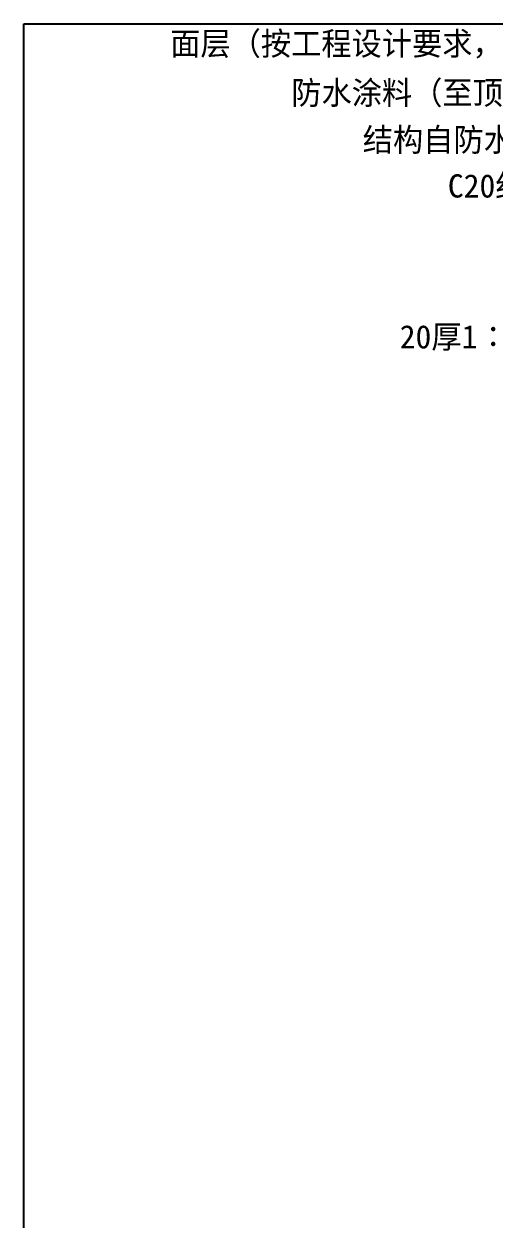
# Model space of a CAD drawing. Header units: metres. Extents: x -6662 to 47632, y 410 to 57999.
# Drawn here: x -6662 to 4339, y 30043 to 57999 of the extents above; entities that cross this region are included whole.
import ezdxf

# ---------------------------------------------------------------- set-up
doc = ezdxf.new("R2010")
doc.units = ezdxf.units.M
doc.layers.add('TEXT', color=4, linetype='Continuous')

msp = doc.modelspace()

# ---------------------------------------------------------------- linework, layer by layer
msp.add_lwpolyline([(-6662, 57998.96), (47631.69, 57998.96), (47626.27, 424.45), (-6662, 410.39)], close=True)

# ---------------------------------------------------------------- texts
at = {"layer": 'TEXT'}
for s, p in [('面层（按工程设计要求，图中未表示出）', (-3238.79, 57267.06)), ('防水涂料（至顶板底面转角300）', (-405.08, 56116.2)), ('结构自防水钢筋混凝土底板', (1266.15, 55018.12)), ('C20细石混凝土保护层', (3256.82, 53937.56)), ('20厚1∶3水泥砂浆找平层', (2130.74, 50409.1))]:
    msp.add_text(s, height=544, dxfattribs=at).set_placement(p)

doc.saveas('drawing.dxf')
